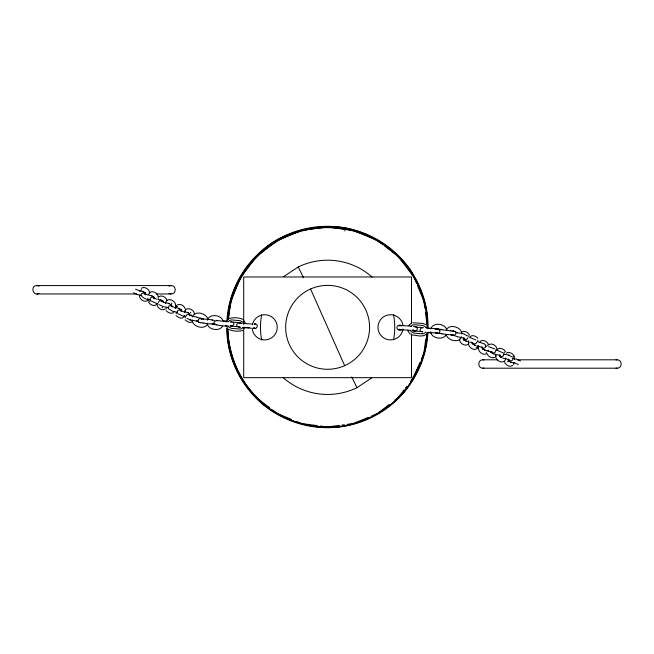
<?xml version="1.0" encoding="UTF-8"?>
<svg xmlns="http://www.w3.org/2000/svg" width="654" height="654" viewBox="0 0 654 654"><rect width="100%" height="100%" fill="white"/><g stroke="black" fill="none" stroke-linecap="round" stroke-linejoin="round"><path stroke-width="0.98" d="M168.127 308.059L168.977 305.949L171.863 305.418M177.144 312.334L177.994 310.225L180.872 309.694M495.806 350.56L494.955 352.669L492.07 353.193M504.03 354.084L503.179 356.193L500.302 356.724M227.388 327.916C226.488 356.871 241.261 384.478 262.254 403.788C283.01 420.383 309.097 428.762 335.633 427.348C362.046 424.405 386.408 411.889 404.172 392.13C416.762 374.955 427.291 354.795 427.037 333M227.78 319.994C228.393 289.738 246.337 262.066 270.061 244.22C292.338 229.726 319.119 223.938 345.386 227.935C371.39 233.437 394.411 248.283 410.164 269.685C420.252 286.983 428.762 306.579 427.332 327L425.362 312.072M228.483 319.038L230.846 301.134L240.827 277.026L256.711 256.327L277.41 240.443L301.519 230.461L327.384 227.052L353.25 230.461L377.358 240.443L382.933 244.719M252.428 324.825L252.673 323.705M402.75 330.18L402.839 329.502M421.348 359.095L423.923 352.866L425.754 338.936M344.846 230.936L345.386 227.935M175.411 308.426L176.49 305.81M488.522 350.184L488.121 351.541M505.755 357.991C505.305 365.022 495.07 361.613 495.781 355.964M185.949 316.258L186.799 314.697L189.676 314.165M476.856 341.985L476.006 343.546L473.128 344.078M158.243 302.467L159.519 300.84L161.93 300.578M468.011 337.709L466.727 339.336L463.245 339.532M139.76 291.398L140.111 290.237M165.519 303.391C166.418 295.935 177.299 300.848 175.476 306.808M184.461 312.506C185.09 305.753 194.9 309.097 194.401 314.533M468.468 341.707L468.755 340.783M478.188 346.694L478.548 345.541M514.24 362.373L513.439 364.466M207.424 320.247C209.027 313.389 220.938 314.697 222.932 320.542M430.978 328.88C432.596 321.58 446.371 323.493 446.788 330.589M419.868 362.659L413.941 376.974L410.271 381.748M192.489 316.928C194.696 310.094 206.378 313.201 207.849 319.054M207.661 323.403C205.372 330.679 191.965 326.73 192.096 319.831M446.339 330.368C448.628 323.084 462.035 327.041 461.904 333.941M461.511 336.835C459.304 343.677 447.622 340.571 446.151 334.717M148.638 294.423C150.33 288.888 158.709 292.853 158.219 297.611M158.366 299.409L158.718 298.665M184.24 316.356L184.681 315.424M469.18 342.418C467.446 348.034 458.92 343.881 459.599 339.042M477.126 346.726L477.477 345.982M495.282 355.097L495.634 354.354M496.353 355.065L495.667 356.332M226.088 322.03L226.807 320.583M222.515 326.215C219.687 331.905 207.563 329.812 207.212 323.182M446.069 334.84C443.24 340.53 431.117 338.437 430.765 331.815M435.18 329.51L435.858 328.717C440.077 327.499 441.916 333.99 436.954 333.377M244.915 327.458L243.705 328.684M157.066 303.709C155.178 307.257 150.028 304.928 148.532 302.164M174.307 311.508C172.533 314.901 168.209 312.792 166.181 310.748M479.693 342.263C481.679 338.608 487.107 341.143 488.407 344.168M477.747 347.626C474.812 352.31 467.16 346.922 468.599 342.181M496.934 350.062C498.822 346.514 503.972 348.844 505.468 351.607M404.164 389.71L398.057 397.673L394.869 400.117M405.39 388.116L406.608 386.53M141.182 290.204L141.583 289.689M183.995 316.683C182.082 319.7 178.068 317.468 176.114 315.596M189.783 320.035L190.183 319.52M470.005 337.088C471.918 334.071 475.932 336.303 477.886 338.175M508.526 355.359L508.918 354.852M228.271 321.768L228.982 320.951A4.03 4.014 82.8 0 1 231.949 319.969L240.1 320.664L242.887 322.136A4.276 4.251 82.8 0 1 243.803 324.098M243.157 327.237L242.446 328.046A4.03 4.014 82.8 0 1 239.478 329.027L231.336 328.333L228.548 326.861A4.276 4.251 82.8 0 1 227.96 325.945M408.766 325.43L411.252 323.256M410.843 326.534L411.554 325.725A4.03 4.014 82.8 0 1 414.522 324.744L422.664 325.439L425.452 326.902A4.276 4.251 82.8 0 1 426.04 327.826M425.729 332.003L425.018 332.812A4.03 4.014 82.8 0 1 422.051 333.793M389.302 404.393L377.358 413.557L371.791 415.862M141.338 288.283C144.559 285.88 149.97 289.534 149.692 293.425M147.763 300.538C144.477 302.974 138.983 299.172 139.408 295.207M158.873 296.744C161.71 294.553 166.533 297.374 167.081 300.677M165.298 309.007C162.47 311.198 157.639 308.377 157.091 305.075M192.472 321.654C190.191 323.624 186.995 321.515 185.131 319.871M461.528 332.118C464.095 330.066 468.248 332.396 469.458 335.044M488.701 344.764C491.53 342.573 496.361 345.394 496.909 348.696M486.903 353.495C483.093 356.234 477.33 351.149 478.532 347.021M506.237 353.234C508.689 351.223 512.613 353.397 513.987 355.792M512.662 365.488C509.826 367.679 505.002 364.858 504.455 361.556M203.19 322.88L203.092 323.011M450.81 330.891L451.007 330.72M426.056 334.464C421.994 337.529 416.451 335.159 411.873 334.905M283.632 276.617L298.257 266.963A67.125 67.125 0 0 1 372.151 277.1M283.076 377.546A67.125 67.125 0 0 0 356.97 387.691L371.595 378.037M254.095 324.613L255.485 324.147L254.398 324.155M399.905 329.158L398.515 329.624L401.482 329.698M162.2 307.625L162.617 307.38M177.414 304.838C181.305 302.884 186.472 307.388 185.409 311.656M177.275 306.53L177.692 306.285M476.308 347.487L476.725 347.241M486.241 352.326L486.658 352.089M494.743 357.305C492.143 358.809 488.35 356.634 487.197 354.092M435.948 328.733L426.138 327.883M38.995 293.401C32.986 296.875 29.961 285.569 36.894 285.569L171.144 285.569C176.539 285.365 176.539 294.169 171.144 293.965L156.339 293.965M169.051 286.133L171.144 285.569M368.088 417.399L353.25 423.539L347.282 424.323M229.284 318.408C233.854 317.304 239.364 317.533 243.64 319.667M242.748 330.507C238.179 331.619 232.677 331.39 228.393 329.256M214.757 323.844L208.136 323.812L198.832 322.34M230.878 322.021L231.606 321.85L230.208 321.825M437.125 329.363L437.853 329.191L436.455 329.166M439.243 329.918L440.543 329.69M453.067 331.267L453.59 331.096L452.699 331.096M497.661 359.806L482.856 359.806C477.461 359.602 477.461 368.406 482.856 368.202L617.106 368.202C622.494 368.406 622.494 359.602 617.106 359.806L517.428 359.806M482.856 368.202L483.935 368.055M616.019 359.953L617.106 359.806M339.32 425.378L327.384 426.948L320.419 426.032M342.304 424.986L344.298 424.724M212.019 320.166L214.422 320.37M441.981 333.605L436.12 333.025M412.772 322.757L422.647 323.395L425.607 324.515M422.427 331.701L412.854 330.72M414.955 330.94C417.039 331.218 418.307 328.234 416.443 327.074M216.458 320.395C206.926 325.071 226.186 326.542 227.862 325.888M200.606 322.643L200.083 322.667L200.574 322.659M423.293 327.744C420.996 326.992 418.773 330.098 420.98 331.643M422.394 331.921L422.893 331.897M36.894 293.965L136.572 293.965M153.698 297.047C151.793 296.564 149.267 298.036 150.109 300.202M198.538 321.261L191.082 320.239M240.132 322.823C237.811 322.021 235.219 324.981 237.557 326.698M455.462 332.502L462.918 333.532L467.643 335.976M482.137 348.353C484.704 349.293 487.467 345.794 484.769 344.143M509.311 361C511.215 361.482 513.75 360.011 512.899 357.836M441.033 329.681L455.168 331.431M229.897 326.003C232.309 327.008 235.546 324.155 233.02 322.128M413.001 330.916L413.868 330.949M253.221 328.3C257.439 330.115 259.303 323.558 254.414 323.877M202.519 318.531C200.034 317.427 196.045 320.068 198.914 322.414M212.55 319.896L200.582 318.653L201.252 318.923M441.45 333.875L453.418 335.118L452.347 334.48M451.481 335.24C453.966 336.336 457.955 333.704 455.086 331.357M401.785 325.52C395.662 323.141 395.049 331.537 401.458 330.082M145.768 292.845C135.092 292.681 144.869 300.554 150.322 299.655M402.872 325.594L411.235 326.215M402.562 329.771L410.933 330.393M243.067 323.378L251.438 324M242.765 327.556L251.128 328.177M249.321 327.785L243.705 327.294M456.942 336.442L450.655 334.635M197.058 317.329L202.985 318.8L203.639 319.593M415.184 326.967L422.721 327.695M422.051 333.793L413.9 333.107L411.113 331.635A4.276 4.251 82.8 0 1 410.532 330.72M232.235 322.038L240.108 322.708L241.555 323.428M239.805 326.886L231.925 326.215L230.478 325.488M227.085 321.629L216.311 320.534L217.103 320.82M401.769 325.905L398.817 325.545L399.708 325.839M241.988 323.289L239.037 322.937L239.928 323.231M427.553 328.422L429.441 328.602M427.961 332.24L437.69 333.229L436.48 332.584M427.242 332.6L431.027 332.968M222.973 320.803L227.706 321.253M502.337 357.926L499.689 356.675M151.736 295.624L147.518 294.897L144.093 293.344L144.722 293.842M168.977 303.423L164.751 302.696L161.325 301.151L161.963 301.641M457.277 336.753L461.495 337.48L464.92 339.034L464.291 338.535M187.919 312.547L183.7 311.819L180.275 310.266L180.905 310.764M466.081 341.224L468.019 341.462M493.255 353.871L495.184 354.108M510.79 362.341L515.009 363.068L518.434 364.613M143.414 291.455L140.447 291.055M160.949 299.916L158.816 299.655M179.114 308.287L174.683 307.543L171.258 305.99L172.166 306.955M168.609 307.568L163.328 306.644L159.298 304.78M485.391 346.203L486.445 346.309M474.886 345.484L475.949 345.59M196.928 317.035L192.505 316.291L189.08 314.738L189.709 315.236M484.818 350.323L488.007 350.765M413.328 326.395L415.952 326.828M413.017 330.572L414.963 330.834L414.072 330.54M253.245 327.965L255.183 328.226L254.292 327.932M240.672 327.376L238.048 326.943M436.054 328.766L441.916 329.526M216.981 324.891L212.002 324.171M171.144 293.965L169.051 293.401M36.894 285.569L38.995 286.133M616.019 368.055L617.106 368.202M482.856 359.806L483.935 359.953M317.435 425.64L301.519 423.539L296.875 421.617M141.795 295.469L137.569 294.652L133.539 292.788M503.678 354.116L507.905 354.926M512.205 358.302L516.431 359.12L520.461 360.983M177.487 312.301L172.697 311.279L168.274 308.582M503.114 358.237L506.482 358.874L509.907 360.428L509.278 359.929M230.944 325.806L231.442 325.888L230.649 325.602M477.592 341.617L484.32 343.89M478.72 348.002L477.469 347.781M175.28 305.77L176.531 305.99M185.417 316.43L182.278 315.759L178.248 313.904M488.571 346.636L494.702 348.991M469.834 337.554L475.752 339.867M477.861 345.884L482.742 347.781L481.834 346.816M497.007 350.201L503.613 353.095M487.794 350.724L492.675 352.62L491.767 351.664M156.993 303.562L150.387 300.677M465.901 340.979L466.4 341.094L463.506 339.753L464.021 340.121L463.751 338.788M474.918 345.255L475.409 345.369L472.523 344.029M484.851 350.103L485.342 350.217L482.456 348.868L482.971 349.236L482.701 347.912M493.075 353.626L493.566 353.74M510.611 362.095L511.101 362.21L508.215 360.861M143.389 291.676L142.899 291.561L145.785 292.91M151.916 295.87L151.417 295.755L153.584 296.761M160.925 300.145L160.434 300.031L163.32 301.371L162.805 301.003L163.075 302.14M169.149 303.669L168.658 303.554L171.544 304.903M179.082 308.516L178.591 308.402L181.477 309.743L180.962 309.375L181.232 310.707M188.099 312.792L187.6 312.677L189.766 313.683M423.923 352.866L424.642 353.062M496.819 354.427L500.899 356.152L500.269 355.653M139.645 290.883L135.566 289.158M157.181 299.344L153.101 297.619L154.009 298.584M470.3 341.952L473.48 343.391M291.316 419.32L277.41 413.557L272.636 409.894M456.656 332.207L457.489 333.025M197.345 321.555L196.625 320.934M508.477 355.138L511.935 356.79M190.51 320.027L187.052 318.375M490.68 352.4L491.195 352.768L490.925 351.631M435.638 332.87L435.237 332.379M384.519 245.945L398.057 256.327L413.941 277.026L416.631 283.517M269.448 407.45C243.214 390.119 228.655 358.956 227.567 327.997M500.122 356.912L499.926 354.983M153.878 296.851L154.066 298.061M145.352 292.665L145.54 293.867M410.36 334.104L408.309 331.643L407.818 330.09M244.179 321.024L245.683 323.746M413.353 329.714L413.655 330.172M201.612 319.25L201.914 319.708M412.143 329.869L412.445 330.335M177.283 312.857L177.553 313.323M513.096 356.356L513.398 356.937M504.569 352.163L504.872 352.743M190.461 312.31L190.764 312.89M171.512 303.186L171.814 303.767M149.128 301.028L149.431 301.608M298.257 266.963L303.472 277.68M351.754 376.966L356.97 387.691M310.56 288.994A41.954 41.954 0 0 1 369.338 331.717A41.954 41.954 0 0 1 302.941 361.261A41.954 41.954 0 0 1 310.56 288.994L344.666 365.651M417.399 285.373L423.923 301.134L424.838 308.099M427.651 326.975L428.149 328.529M225.851 325.242L226.349 326.796M514.167 356.16L514.608 359.7M507.725 361.196L507.945 361.989M487.639 344.944L487.859 345.745M477.706 340.096L477.927 340.897M468.689 335.821L468.91 336.622M185.09 317.149L185.311 317.95M176.073 312.874L176.294 313.675M166.141 308.026L166.361 308.827M499.852 354.664L499.991 355.187M463.874 337.546L464.021 338.069M144.992 294.308L145.131 294.831M508.46 359.896L508.55 360.624M496.084 349.269L496.198 350.233M171.209 305.14L171.299 305.859M157.802 303.538L157.916 304.502M148.082 300.799L147.918 298.257M508.452 359.103L508.46 360.092M482.693 347.176L482.701 348.1M463.743 338.061L463.76 338.985M181.232 310.511L181.24 311.435M154.058 297.864L154.074 298.853M145.54 293.679L145.548 294.668M411.521 323.763L411.521 276.977L243.705 276.977L243.705 323.967M411.521 333.932L411.521 377.669L243.705 377.669L243.705 327.834M427.896 332.943A100.691 100.691 0 0 1 325.005 427.659A100.691 100.691 0 0 1 226.701 328.185M226.938 320.043A100.691 100.691 0 0 1 330.777 226.366A100.691 100.691 0 0 1 428.068 326.828M471.91 343.391A7.382 4.979 -85.1 0 1 471.902 342.328M191.099 314.656A7.382 4.979 -85.1 0 1 191.115 315.719M427.176 332.404A99.694 99.694 0 0 1 421.838 359.888L410.205 383.162A99.694 99.694 0 0 1 227.935 329.264M228.246 319.266A99.694 99.694 0 0 1 331.177 227.69A99.694 99.694 0 0 1 427.307 326.387M393.52 314.59A67.125 67.125 0 0 1 393.569 339.818M261.706 340.055A67.125 67.125 0 0 1 261.657 314.827M252.526 324.065A12.59 12.59 0 0 1 272.563 317.509A12.59 12.59 0 0 1 270.494 338.486A12.59 12.59 0 0 1 252.125 328.144M403.019 328.97A12.59 12.59 0 0 1 383.784 337.938A12.59 12.59 0 0 1 383.784 316.708A12.59 12.59 0 0 1 403.019 325.684M453.917 331.104L453.394 331.128L453.917 331.104"/></g></svg>
